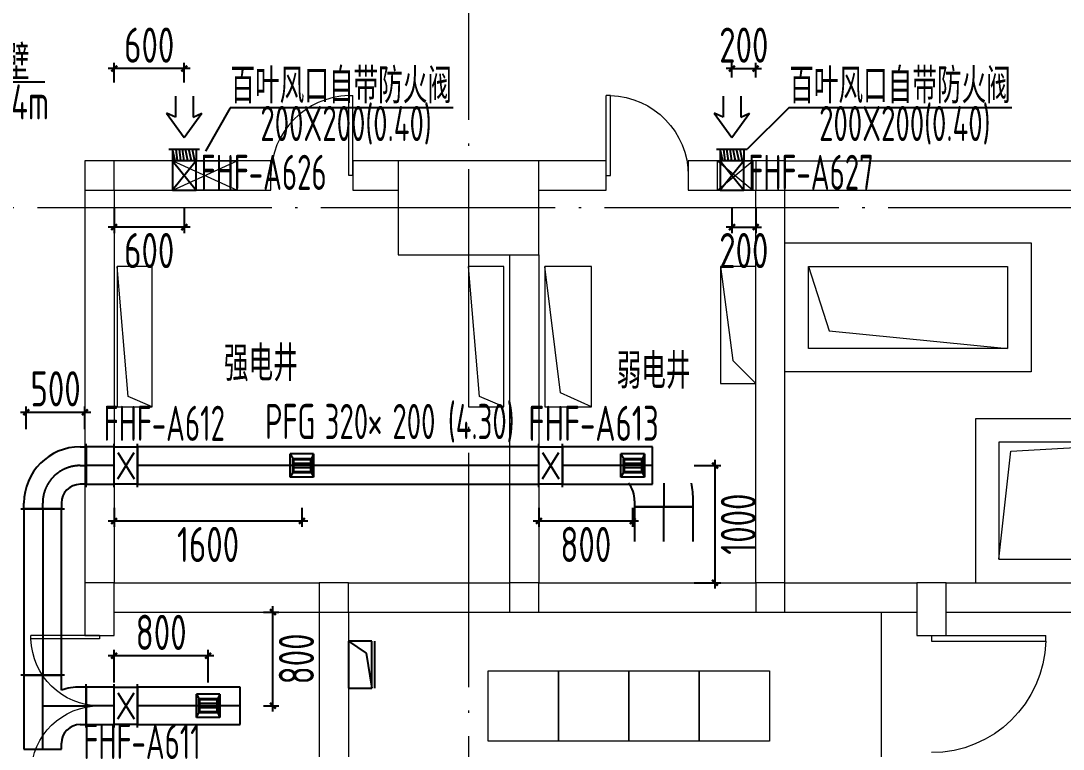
# Model space of a CAD drawing. Extents: x 13114849 to 13479250, y 160225 to 278773.
# Drawn here: x 13305076 to 13313971, y 190089 to 196305 of the extents above; entities that cross this region are included whole.
import ezdxf

# ---------------------------------------------------------------- set-up
doc = ezdxf.new("R2010")
doc.units = 0
doc.header["$LTSCALE"] = 1000
doc.header["$MEASUREMENT"] = 0
doc.linetypes.add('CENTER2', pattern=[28.575, 19.05, -3.175, 3.175, -3.175])
doc.linetypes.add('DOTE', pattern=[2.42, 2, -0.2, 0.02, -0.2])
doc.layers.add('000通信设备', color=5, linetype='Continuous', lineweight=50)
doc.layers.add('建筑底图', color=8, linetype='Continuous', lineweight=13)
for name, color, linetype in [('DUCT-X-P标注', 7, 'Continuous'), ('DUCT-X-P风口', 7, 'Continuous'), ('DUCT-X-S标注', 7, 'Continuous'), ('DUCT-X-S风口', 7, 'Continuous'), ('DUCT-X-YP中心线', 5, 'CENTER2'), ('DUCT-X-YP标注', 7, 'Continuous'), ('DUCT-X-YP法兰', 2, 'Continuous'), ('DUCT-X-YP管', 31, 'Continuous'), ('DUCT-X-YP管端线', 2, 'Continuous'), ('DUCT-X-YP阀门', 7, 'Continuous'), ('Hvac-Hide', 8, 'Continuous')]:
    doc.layers.add(name, color=color, linetype=linetype)
doc.styles.add('67', font='gbenor.shx', dxfattribs={"width": 0.7, "bigfont": 'hztxt.shx'})
doc.styles.add('C', font='HZTXT_E', dxfattribs={"width": 0.7, "bigfont": 'HZTXT'})
doc.styles.add('du', font='gbenor.shx', dxfattribs={"width": 0.8, "bigfont": 'hztxt.shx'})
doc.dimstyles.new('67', dxfattribs={"dimscale": 100, "dimtxt": 3, "dimasz": 0.5, "dimexe": 0.5, "dimexo": 2, "dimgap": 0.5, "dimtad": 2, "dimdec": 0, "dimrnd": 5, "dimzin": 0, "dimdsep": 46, "dimtxsty": 'du', "dimblk": 'ARCHTICK', "dimcen": 0, "dimdle": 0.5, "dimclrd": 256, "dimclre": 256, "dimclrt": 256, "dimazin": 0, "dimtfac": 1, "dimtdec": 0, "dimtix": 1, "dimtmove": 2, "dimatfit": 3, "dimfxl": 1, "dimtolj": 1, "dimtzin": 0, "dimlwd": -1, "dimlwe": -1, "dimarcsym": 0})

# ---------------------------------------------------------------- blocks, each defined once
blk = doc.blocks.new('$风口$00000149')
for p, q in [((408, 301.4), (199.6, 0)), ((372.5, 150), (408, 301.4)), ((0, -200.2), (0, 200.2)), ((0, 157.8), (100, 200.2)), ((100, 200.2), (0, 200.2)), ((100, 262), (100, -262)), ((0, 117.6), (100, 140)), ((552.1, 150), (372.5, 150)), ((0, 58.4), (100, 84.8)), ((0, 2.8), (100, 30.6)), ((199.6, 0), (408, -301.4)), ((0, -61.1), (100, -22.8)), ((0, -123.4), (100, -77.8)), ((100, -132.3), (0, -174)), ((552.1, -150), (372.5, -150)), ((372.5, -150), (408, -301.4)), ((100, -200.2), (0, -200.2))]:
    blk.add_line(p, q)
blk = doc.blocks.new('$风口$00000108')
for p, q in [((-250, 135), (-190, 75)), ((-250, -135), (-250, 135)), ((250, 135), (200, 75)), ((250, 135), (250, -135)), ((200, 25), (-190, 25)), ((-250, -135), (-190, -75)), ((200, -25), (-190, -25)), ((200, -75), (250, -135)), ((250, -135), (-250, -135))]:
    blk.add_line(p, q)
at = {"linetype": 'Continuous'}
blk.add_line((250, 135), (-250, 135), dxfattribs=at)
at = {"lineweight": 40}
for p, q in [((-190, 75), (200, 75)), ((-190, -75), (-190, 75)), ((200, 75), (200, -75)), ((-190, -75), (200, -75))]:
    blk.add_line(p, q, dxfattribs=at)
blk = doc.blocks.new('信号设备')
at = {"layer": '000通信设备', "color": 0, "lineweight": 18, "ltscale": 0.5}
for points in [[(12250782.7, 14212.1), (12251382.7, 14212.1), (12251382.7, 13612.1), (12250782.7, 13612.1)], [(12251382.7, 14212.1), (12251982.7, 14212.1), (12251982.7, 13612.1), (12251382.7, 13612.1)], [(12251982.7, 14212.1), (12252582.7, 14212.1), (12252582.7, 13612.1), (12251982.7, 13612.1)], [(12252582.7, 14212.1), (12253182.7, 14212.1), (12253182.7, 13612.1), (12252582.7, 13612.1)]]:
    blk.add_lwpolyline(points, close=True, dxfattribs=at)
blk = doc.blocks.new('_ArchTick')
at = {"color": 0, "linetype": 'ByBlock', "const_width": 0.4}
blk.add_lwpolyline([(-0.5, -0.5), (0.5, 0.5)], dxfattribs=at)
blk = doc.blocks.new('*D95')
at = {"layer": 'DUCT-X-P标注', "transparency": 16777216}
for p, q in [((13306521.1, 195898), (13305822.4, 195898)), ((13305872.4, 195778.8), (13305872.4, 195948)), ((13306471.1, 195777.9), (13306471.1, 195948))]:
    blk.add_line(p, q, dxfattribs=at)
at = {"layer": 'DUCT-X-P标注', "transparency": 16777216, "xscale": 50, "yscale": 50, "zscale": 50, "rotation": 180}
blk.add_blockref('_ArchTick', (13305872.4, 195898), dxfattribs=at)
at = {"layer": 'DUCT-X-P标注', "transparency": 16777216, "xscale": 50, "yscale": 50, "zscale": 50}
blk.add_blockref('_ArchTick', (13306471.1, 195898), dxfattribs=at)
at = {"layer": 'DUCT-X-P标注', "transparency": 16777216, "insert": (13306171.7, 196098), "char_height": 300, "attachment_point": 5, "style": 'du'}
blk.add_mtext('\\A1;600', dxfattribs=at)
blk = doc.blocks.new('*D94')
at = {"layer": 'DUCT-X-P标注', "transparency": 16777216}
for p, q in [((13311144.9, 195898), (13311094.9, 195898)), ((13311144.9, 195822), (13311144.9, 195948)), ((13311144.9, 195898), (13311347.4, 195898)), ((13311347.4, 195822), (13311347.4, 195948)), ((13311347.4, 195898), (13311397.4, 195898))]:
    blk.add_line(p, q, dxfattribs=at)
at = {"layer": 'DUCT-X-P标注', "transparency": 16777216, "xscale": 50, "yscale": 50, "zscale": 50}
blk.add_blockref('_ArchTick', (13311144.9, 195898), dxfattribs=at)
at = {"layer": 'DUCT-X-P标注', "transparency": 16777216, "xscale": 50, "yscale": 50, "zscale": 50, "rotation": 180}
blk.add_blockref('_ArchTick', (13311347.4, 195898), dxfattribs=at)
at = {"layer": 'DUCT-X-P标注', "transparency": 16777216, "insert": (13311246.1, 196098), "char_height": 300, "attachment_point": 5, "style": 'du'}
blk.add_mtext('\\A1;200', dxfattribs=at)
blk = doc.blocks.new('*D92')
at = {"layer": 'DUCT-X-P标注', "transparency": 16777216}
for p, q in [((13311144.9, 194709.5), (13311144.9, 194494.5)), ((13311347.4, 194709.5), (13311347.4, 194494.5)), ((13311144.9, 194544.5), (13311094.9, 194544.5)), ((13311144.9, 194544.5), (13311347.4, 194544.5)), ((13311347.4, 194544.5), (13311397.4, 194544.5))]:
    blk.add_line(p, q, dxfattribs=at)
at = {"layer": 'DUCT-X-P标注', "transparency": 16777216, "xscale": 50, "yscale": 50, "zscale": 50}
blk.add_blockref('_ArchTick', (13311144.9, 194544.5), dxfattribs=at)
at = {"layer": 'DUCT-X-P标注', "transparency": 16777216, "xscale": 50, "yscale": 50, "zscale": 50, "rotation": 180}
blk.add_blockref('_ArchTick', (13311347.4, 194544.5), dxfattribs=at)
at = {"layer": 'DUCT-X-P标注', "transparency": 16777216, "insert": (13311246.1, 194344.5), "char_height": 300, "attachment_point": 5, "style": 'du'}
blk.add_mtext('\\A1;200', dxfattribs=at)
blk = doc.blocks.new('*D91')
at = {"layer": 'DUCT-X-P标注', "transparency": 16777216}
for p, q in [((13305872.4, 194709.5), (13305872.4, 194494.5)), ((13306471.1, 194707.8), (13306471.1, 194494.5)), ((13306521.1, 194544.5), (13305822.4, 194544.5))]:
    blk.add_line(p, q, dxfattribs=at)
at = {"layer": 'DUCT-X-P标注', "transparency": 16777216, "xscale": 50, "yscale": 50, "zscale": 50, "rotation": 180}
blk.add_blockref('_ArchTick', (13305872.4, 194544.5), dxfattribs=at)
at = {"layer": 'DUCT-X-P标注', "transparency": 16777216, "xscale": 50, "yscale": 50, "zscale": 50}
blk.add_blockref('_ArchTick', (13306471.1, 194544.5), dxfattribs=at)
at = {"layer": 'DUCT-X-P标注', "transparency": 16777216, "insert": (13306171.7, 194344.5), "char_height": 300, "attachment_point": 5, "style": 'du'}
blk.add_mtext('\\A1;600', dxfattribs=at)
blk = doc.blocks.new('*D84')
at = {"layer": 'DUCT-X-P标注', "transparency": 16777216}
for p, q in [((13305872.4, 190659.2), (13305872.4, 190935.7)), ((13306674.4, 190659.2), (13306674.4, 190935.7)), ((13306724.4, 190885.7), (13305822.4, 190885.7))]:
    blk.add_line(p, q, dxfattribs=at)
at = {"layer": 'DUCT-X-P标注', "transparency": 16777216, "xscale": 50, "yscale": 50, "zscale": 50, "rotation": 180}
blk.add_blockref('_ArchTick', (13305872.4, 190885.7), dxfattribs=at)
at = {"layer": 'DUCT-X-P标注', "transparency": 16777216, "xscale": 50, "yscale": 50, "zscale": 50}
blk.add_blockref('_ArchTick', (13306674.4, 190885.7), dxfattribs=at)
at = {"layer": 'DUCT-X-P标注', "transparency": 16777216, "insert": (13306273.4, 191085.7), "char_height": 300, "attachment_point": 5, "style": 'du'}
blk.add_mtext('\\A1;800', dxfattribs=at)
blk = doc.blocks.new('*D83')
at = {"layer": 'DUCT-X-P标注', "transparency": 16777216}
for p, q in [((13307147.4, 191259.5), (13307278, 191259.5)), ((13307228, 190409.2), (13307228, 191309.5)), ((13307147.4, 190459.2), (13307278, 190459.2))]:
    blk.add_line(p, q, dxfattribs=at)
at = {"layer": 'DUCT-X-P标注', "transparency": 16777216, "xscale": 50, "yscale": 50, "zscale": 50}
for p, rotation in [((13307228, 191259.5), 90), ((13307228, 190459.2), 270)]:
    blk.add_blockref('_ArchTick', p, dxfattribs=dict(at, rotation=rotation))
at = {"layer": 'DUCT-X-P标注', "transparency": 16777216, "insert": (13307428, 190859.4), "char_height": 300, "attachment_point": 5, "rotation": 90, "style": 'du'}
blk.add_mtext('\\A1;800', dxfattribs=at)
blk = doc.blocks.new('*D82')
at = {"layer": 'DUCT-X-P标注', "transparency": 16777216}
for p, q in [((13305072.4, 192964.6), (13305672.4, 192964.6)), ((13305122.4, 192819.5), (13305122.4, 193014.6)), ((13305622.4, 192819.5), (13305622.4, 193014.6))]:
    blk.add_line(p, q, dxfattribs=at)
at = {"layer": 'DUCT-X-P标注', "transparency": 16777216, "xscale": 50, "yscale": 50, "zscale": 50, "rotation": 180}
blk.add_blockref('_ArchTick', (13305122.4, 192964.6), dxfattribs=at)
at = {"layer": 'DUCT-X-P标注', "transparency": 16777216, "xscale": 50, "yscale": 50, "zscale": 50}
blk.add_blockref('_ArchTick', (13305622.4, 192964.6), dxfattribs=at)
at = {"layer": 'DUCT-X-P标注', "transparency": 16777216, "insert": (13305372.4, 193164.6), "char_height": 300, "attachment_point": 5, "style": 'du'}
blk.add_mtext('\\A1;500', dxfattribs=at)
blk = doc.blocks.new('*D81')
at = {"layer": 'DUCT-X-P标注', "transparency": 16777216}
for p, q in [((13305872.4, 192149.5), (13305872.4, 191986.2)), ((13307474.9, 192149.5), (13307474.9, 191986.2)), ((13307524.9, 192036.2), (13305822.4, 192036.2))]:
    blk.add_line(p, q, dxfattribs=at)
at = {"layer": 'DUCT-X-P标注', "transparency": 16777216, "xscale": 50, "yscale": 50, "zscale": 50, "rotation": 180}
blk.add_blockref('_ArchTick', (13305872.4, 192036.2), dxfattribs=at)
at = {"layer": 'DUCT-X-P标注', "transparency": 16777216, "xscale": 50, "yscale": 50, "zscale": 50}
blk.add_blockref('_ArchTick', (13307474.9, 192036.2), dxfattribs=at)
at = {"layer": 'DUCT-X-P标注', "transparency": 16777216, "insert": (13306673.6, 191836.2), "char_height": 300, "attachment_point": 5, "style": 'du'}
blk.add_mtext('\\A1;1600', dxfattribs=at)
blk = doc.blocks.new('*D80')
at = {"layer": 'DUCT-X-P标注', "transparency": 16777216}
for p, q in [((13309497.4, 192149.5), (13309497.4, 191986.2)), ((13310297.4, 192149.5), (13310297.4, 191986.2)), ((13310347.4, 192036.2), (13309447.4, 192036.2))]:
    blk.add_line(p, q, dxfattribs=at)
at = {"layer": 'DUCT-X-P标注', "transparency": 16777216, "xscale": 50, "yscale": 50, "zscale": 50, "rotation": 180}
blk.add_blockref('_ArchTick', (13309497.4, 192036.2), dxfattribs=at)
at = {"layer": 'DUCT-X-P标注', "transparency": 16777216, "xscale": 50, "yscale": 50, "zscale": 50}
blk.add_blockref('_ArchTick', (13310297.4, 192036.2), dxfattribs=at)
at = {"layer": 'DUCT-X-P标注', "transparency": 16777216, "insert": (13309897.4, 191836.2), "char_height": 300, "attachment_point": 5, "style": 'du'}
blk.add_mtext('\\A1;800', dxfattribs=at)
blk = doc.blocks.new('*D79')
at = {"layer": 'DUCT-X-P标注', "transparency": 16777216}
for p, q in [((13310822.4, 192509.5), (13311049.7, 192509.5)), ((13310999.7, 192559.5), (13310999.7, 191459.5)), ((13310822.4, 191509.5), (13311049.7, 191509.5))]:
    blk.add_line(p, q, dxfattribs=at)
at = {"layer": 'DUCT-X-P标注', "transparency": 16777216, "xscale": 50, "yscale": 50, "zscale": 50}
for p, rotation in [((13310999.7, 192509.5), 90), ((13310999.7, 191509.5), 270)]:
    blk.add_blockref('_ArchTick', p, dxfattribs=dict(at, rotation=rotation))
at = {"layer": 'DUCT-X-P标注', "transparency": 16777216, "insert": (13311199.7, 192009.5), "char_height": 300, "attachment_point": 5, "rotation": 90, "style": 'du'}
blk.add_mtext('\\A1;1000', dxfattribs=at)
blk = doc.blocks.new('_FZH')
blk.add_lwpolyline([(-0.5, -0.5), (0.5, -0.5), (0.5, 0.5), (-0.5, 0.5)], close=True)
blk = doc.blocks.new('$DorLib2D$00000002')
for p, q in [((-0.5, 0), (-0.5, 0.4875)), ((-0.475, 0.4875), (-0.5, 0.4875)), ((-0.475, 0), (-0.475, 0.4875)), ((0.475, 0), (0.475, 0.4875)), ((0.475, 0.4875), (0.5, 0.4875)), ((0.5, 0), (0.5, 0.4875)), ((-0.5, 0), (-0.475, 0)), ((0.5, 0), (0.475, 0))]:
    blk.add_line(p, q)
at = {"lineweight": 13}
for centre, start, end in [((-0.4875, 0), 0, 88.53072), ((0.4875, 0), 91.46928, 180)]:
    blk.add_arc(centre, 0.4875, start, end, dxfattribs=at)
blk = doc.blocks.new('$DorLib2D$00000001')
for p, q in [((0.45, 0.975), (0.5, 0.975)), ((0.45, 0), (0.45, 0.975)), ((0.5, 0), (0.5, 0.975)), ((0.5, 0), (0.45, 0))]:
    blk.add_line(p, q)
at = {"lineweight": 13}
blk.add_arc((0.475, 0), 0.975, 91.46928, 180, dxfattribs=at)

msp = doc.modelspace()

# ---------------------------------------------------------------- linework, layer by layer
at = {"layer": 'DUCT-X-P标注'}
for p, q in [((13306862.2, 195563.7), (13306651.2, 195194.2)), ((13308765.8, 195563.7), (13306862.2, 195563.7)), ((13311631, 195563.7), (13311275.9, 195209.5, 3500)), ((13313534.5, 195563.7), (13311631, 195563.7))]:
    msp.add_line(p, q, dxfattribs=at)
at = {"layer": 'DUCT-X-S标注'}
msp.add_lwpolyline([(13305282.1, 195781.6), (13304133.8, 195781.6), (13303693.9, 196445.9)], dxfattribs=at)
at = {"layer": 'DUCT-X-S风口'}
for points in [[(13306571.2, 195109.5), (13306371, 194859.5)], [(13306371, 195109.5), (13306571.2, 194859.5)], [(13311245, 195109.5), (13311044.8, 194859.5)], [(13311044.8, 195109.5), (13311245, 194859.5)]]:
    msp.add_lwpolyline(points, dxfattribs=at)
for points in [[(13306571.2, 195109.5), (13306371, 195109.5), (13306371, 194859.5), (13306571.2, 194859.5)], [(13311245, 195109.5), (13311044.8, 195109.5), (13311044.8, 194859.5), (13311245, 194859.5)]]:
    msp.add_lwpolyline(points, close=True, dxfattribs=at)
at = {"layer": 'DUCT-X-YP中心线'}
for p, q in [((13305582.4, 192509.5), (13305632.4, 192509.5)), ((13305872.4, 192509.5), (13305632.6, 192509.5)), ((13309497.4, 192509.5), (13306072.8, 192509.5)), ((13310466, 192509.5), (13309697.8, 192509.5)), ((13305262.4, 192139.5), (13305262.4, 192189.5)), ((13305262.4, 192139.3), (13305262.4, 190719.4)), ((13305262.4, 190459.2), (13305262.4, 190719.2)), ((13305262.4, 190459.2), (13305632.4, 190459.2)), ((13305262.4, 190089.2), (13305262.4, 190459.2)), ((13305872.4, 190459.2), (13305632.6, 190459.2)), ((13306947.4, 190459.2), (13306072.8, 190459.2))]:
    msp.add_line(p, q, dxfattribs=at)
msp.add_arc((13305582.4, 192189.5), 320, 90, 180, dxfattribs=at)
at = {"layer": 'DUCT-X-YP法兰'}
for p, q in [((13305632.5, 192324.5), (13305632.5, 192694.5)), ((13305872.5, 192324.5), (13305872.5, 192694.5)), ((13306072.7, 192324.5), (13306072.7, 192694.5)), ((13309497.5, 192324.5), (13309497.5, 192694.5)), ((13309697.7, 192324.5), (13309697.7, 192694.5)), ((13305077.4, 192139.4), (13305447.4, 192139.4)), ((13305447.4, 190719.3), (13305077.4, 190719.3)), ((13305632.5, 190274.2), (13305632.5, 190644.2)), ((13305872.5, 190274.2), (13305872.5, 190644.2)), ((13306072.7, 190274.2), (13306072.7, 190644.2))]:
    msp.add_line(p, q, dxfattribs=at)
at = {"layer": 'DUCT-X-YP管'}
for p, q in [((13305582.4, 192669.5), (13305632.4, 192669.5)), ((13305632.6, 192669.5), (13305632.6, 192349.5)), ((13305872.4, 192669.5), (13305632.6, 192669.5)), ((13305872.4, 192349.5), (13305872.4, 192669.5)), ((13305872.6, 192669.5), (13306072.6, 192669.5)), ((13306072.8, 192669.5), (13306072.8, 192349.5)), ((13309497.4, 192669.5), (13306072.8, 192669.5)), ((13309497.4, 192349.5), (13309497.4, 192669.5)), ((13309497.6, 192669.5), (13309697.6, 192669.5)), ((13309697.8, 192669.5), (13309697.8, 192349.5)), ((13310466, 192669.5), (13309697.8, 192669.5)), ((13310466, 192349.5), (13310466, 192669.5)), ((13305632.4, 192349.5), (13305582.4, 192349.5)), ((13305632.6, 192349.5), (13305872.4, 192349.5)), ((13306072.6, 192349.5), (13305872.6, 192349.5)), ((13306072.8, 192349.5), (13309497.4, 192349.5)), ((13309697.6, 192349.5), (13309497.6, 192349.5)), ((13309697.8, 192349.5), (13310466, 192349.5)), ((13305102.4, 192139.5), (13305102.4, 192189.5)), ((13305422.4, 192139.3), (13305102.4, 192139.3)), ((13305102.4, 192139.3), (13305102.4, 190719.4)), ((13305422.4, 192189.5), (13305422.4, 192139.5)), ((13305422.4, 190719.4), (13305422.4, 192139.3)), ((13305102.4, 190719.4), (13305422.4, 190719.4)), ((13305102.4, 190719.2), (13305102.4, 190139.2)), ((13305422.4, 190591.8), (13305422.4, 190719.2)), ((13305632.4, 190619.2), (13305582.4, 190619.2)), ((13305632.6, 190619.2), (13305632.6, 190299.2)), ((13305872.4, 190619.2), (13305632.6, 190619.2)), ((13305872.4, 190299.2), (13305872.4, 190619.2)), ((13305872.6, 190619.2), (13306072.6, 190619.2)), ((13306072.8, 190619.2), (13306072.8, 190299.2)), ((13306947.4, 190619.2), (13306072.8, 190619.2)), ((13306947.4, 190299.2), (13306947.4, 190619.2)), ((13305582.4, 190299.2), (13305632.4, 190299.2)), ((13305632.6, 190299.2), (13305872.4, 190299.2)), ((13306072.6, 190299.2), (13305872.6, 190299.2)), ((13306072.8, 190299.2), (13306947.4, 190299.2)), ((13305102.4, 190139.2), (13305102.4, 190089.2)), ((13305422.4, 190089.2), (13305422.4, 190139.2))]:
    msp.add_line(p, q, dxfattribs=at)
for centre, radius, end in [((13305582.4, 192189.5), 480, 180), ((13305582.4, 192189.5), 160, 180), ((13305582.4, 190139.2), 480, 109.47122), ((13305582.4, 190139.2), 160, 180)]:
    msp.add_arc(centre, radius, 90, end, dxfattribs=at)
at = {"layer": 'DUCT-X-YP管端线'}
for p, q in [((13305632.4, 192669.5), (13305632.4, 192349.5)), ((13305872.6, 192349.5), (13305872.6, 192669.5)), ((13306072.6, 192349.5), (13306072.6, 192669.5)), ((13309497.6, 192349.5), (13309497.6, 192669.5)), ((13309697.6, 192349.5), (13309697.6, 192669.5)), ((13305102.4, 192139.5), (13305422.4, 192139.5)), ((13305422.4, 190719.2), (13305102.4, 190719.2)), ((13305632.4, 190299.2), (13305632.4, 190619.2)), ((13305872.6, 190299.2), (13305872.6, 190619.2)), ((13306072.6, 190299.2), (13306072.6, 190619.2)), ((13305102.4, 190089.2), (13305422.4, 190089.2))]:
    msp.add_line(p, q, dxfattribs=at)
at = {"layer": 'DUCT-X-YP阀门'}
for p, q in [((13305902.5, 192621.5), (13306042.6, 192397.5)), ((13305902.6, 192397.5), (13306042.6, 192621.5)), ((13309527.5, 192621.5), (13309667.6, 192397.5)), ((13309527.6, 192397.5), (13309667.6, 192621.5)), ((13305902.5, 190571.2), (13306042.6, 190347.3)), ((13305902.6, 190347.2), (13306042.6, 190571.2))]:
    msp.add_line(p, q, dxfattribs=at)
at = {"layer": 'Hvac-Hide'}
for p, q in [((13310564.1, 192360.5), (13310564.1, 192158.2)), ((13310314.1, 192208.2), (13310314.1, 192158.2)), ((13310314.1, 192158.2), (13310814.1, 192158.2)), ((13310314.1, 192158), (13310314.1, 191860.5)), ((13310814.1, 192158), (13310314.1, 192158)), ((13310564.1, 191860.5), (13310564.1, 192158)), ((13310814.1, 192158.2), (13310814.1, 192208.2)), ((13310814.1, 191860.5), (13310814.1, 192158)), ((13307872.4, 191009.5), (13308022.4, 190909.5)), ((13308072.4, 191009.5), (13307872.4, 191009.5)), ((13307872.4, 191009.5), (13307872.4, 190609.5)), ((13308072.4, 190609.5), (13308072.4, 191009.5)), ((13308097.4, 190609.5), (13308097.4, 191009.5)), ((13308022.4, 190909.5), (13308072.4, 190609.5)), ((13307872.4, 190609.5), (13308072.4, 190609.5))]:
    msp.add_line(p, q, dxfattribs=at)
for radius, start, end in [(250, 360, 37.53146), (750, 0, 11.71629)]:
    msp.add_arc((13310064.1, 192208.2), radius, start, end, dxfattribs=at)
at = {"layer": '建筑底图', "linetype": 'DOTE'}
msp.add_line((13308897.4, 209559.5), (13308897.4, 180083), dxfattribs=at)
at = {"layer": '建筑底图'}
for p, q in [((13307209.9, 195109.5), (13305872.4, 195109.5)), ((13307209.9, 194859.5), (13307209.9, 195109.5)), ((13307909.9, 195109.5), (13307909.9, 194859.5)), ((13308297.4, 195109.5), (13307909.9, 195109.5)), ((13310072.4, 195109.5), (13309497.4, 195109.5)), ((13310072.4, 194859.5), (13310072.4, 195109.5)), ((13310772.4, 195109.5), (13310772.4, 194859.5)), ((13311347.4, 195109.5), (13310772.4, 195109.5)), ((13305622.4, 194859.5), (13305622.4, 191509.5)), ((13305872.4, 194859.5), (13307209.9, 194859.5)), ((13305872.4, 194859.5), (13305872.4, 191509.5)), ((13307909.9, 194859.5), (13308297.4, 194859.5)), ((13309497.4, 194859.5), (13310072.4, 194859.5)), ((13310772.4, 194859.5), (13311347.4, 194859.5)), ((13311347.4, 191509.5), (13311347.4, 194859.5)), ((13311597.4, 191509.5), (13311597.4, 194859.5)), ((13309247.4, 194309.5), (13309247.4, 191509.5)), ((13309497.4, 194309.5), (13309497.4, 191509.5)), ((13311047.4, 194209.5), (13311153.3, 193406.5)), ((13311153.3, 193406.5), (13311347.4, 193209.5)), ((13305872.4, 191509.5), (13307622.4, 191509.5)), ((13307872.4, 191509.5), (13309247.4, 191509.5)), ((13309497.4, 191509.5), (13311347.4, 191509.5)), ((13311597.4, 191509.5), (13312722.4, 191509.5)), ((13305872.4, 191259.5), (13307622.4, 191259.5)), ((13307622.4, 191259.5), (13307622.4, 187159.5)), ((13307872.4, 191259.5), (13309247.4, 191259.5)), ((13307872.4, 191259.5), (13307872.4, 187159.5)), ((13309497.4, 191259.5), (13311347.4, 191259.5)), ((13311597.4, 191259.5), (13312722.4, 191259.5)), ((13312422.4, 191259.5), (13312722.4, 191259.5)), ((13312422.4, 189759.5), (13312422.4, 191259.5))]:
    msp.add_line(p, q, dxfattribs=at)
at = {"layer": '建筑底图', "color": 8}
for p, q in [((13311597.4, 195109.5), (13315647.4, 195109.5)), ((13311597.4, 194859.5), (13315647.4, 194859.5)), ((13312972.4, 191509.5), (13317197.4, 191509.5)), ((13312972.4, 191259.5), (13317197.4, 191259.5))]:
    msp.add_line(p, q, dxfattribs=at)
at = {"layer": '建筑底图', "color": 8, "linetype": 'DOTE'}
msp.add_line((13474197.4, 194709.5), (13119297.4, 194709.5), dxfattribs=at)
at = {"layer": '建筑底图'}
for points in [[(13306372.4, 194859.5), (13306922.4, 195109.5)], [(13306372.4, 195109.5), (13306922.4, 194859.5)], [(13311022.4, 194859.5), (13311322.4, 195109.5)], [(13311022.4, 195109.5), (13311322.4, 194859.5)], [(13305897.4, 193009.5), (13306197.4, 193009.5), (13306197.4, 194209.5), (13305897.4, 194209.5), (13305897.4, 193009.5)], [(13305897.4, 194209.5), (13305897.4, 193009.5), (13306197.4, 193009.5), (13305991.6, 193100.1), (13305897.4, 194209.5)], [(13308897.4, 194209.5), (13308897.4, 193009.5), (13309197.4, 193009.5), (13308991.6, 193100.1), (13308897.4, 194209.5)], [(13308897.4, 193009.5), (13309197.4, 193009.5), (13309197.4, 194209.5), (13308897.4, 194209.5), (13308897.4, 193009.5)], [(13309547.4, 194209.5), (13309547.4, 193009.5), (13309947.4, 193009.5), (13309682.3, 193129), (13309547.4, 194209.5)]]:
    msp.add_lwpolyline(points, dxfattribs=at)
for points in [[(13306372.4, 194859.5), (13306372.4, 195109.5), (13306922.4, 195109.5), (13306922.4, 194859.5)], [(13311022.4, 194859.5), (13311022.4, 195109.5), (13311322.4, 195109.5), (13311322.4, 194859.5)], [(13309947.4, 194209.5), (13309547.4, 194209.5), (13309547.4, 193009.5), (13309947.4, 193009.5)], [(13311347.4, 194209.5), (13311047.4, 194209.5), (13311047.4, 193209.5), (13311347.4, 193209.5)]]:
    msp.add_lwpolyline(points, close=True, dxfattribs=at)
at = {"layer": '建筑底图', "color": 8, "ltscale": 3}
for points in [[(13311597.4, 194409.5), (13313697.4, 194409.5), (13313697.4, 193309.5), (13311597.4, 193309.5)], [(13313221.9, 192909.5), (13313221.9, 191509.5), (13315071.9, 191509.5), (13315071.9, 192909.5)]]:
    msp.add_lwpolyline(points, close=True, dxfattribs=at)
at = {"layer": '建筑底图', "color": 8}
msp.add_lwpolyline([(13311797.4, 194209.5), (13311973.7, 193660.2), (13313497.4, 193509.5)], dxfattribs=at)
for points in [[(13311797.4, 194209.5), (13313497.4, 194209.5), (13313497.4, 193509.5), (13311797.4, 193509.5)], [(13313421.9, 191709.5), (13313523.8, 192633), (13314871.9, 192709.5), (13313421.9, 192709.5)], [(13313421.9, 192709.5), (13313421.9, 191709.5), (13314871.9, 191709.5), (13314871.9, 192709.5)]]:
    msp.add_lwpolyline(points, close=True, dxfattribs=at)

# ---------------------------------------------------------------- block references
at = {"layer": 'DUCT-X-P风口', "xscale": 0.4, "yscale": 0.7407407407407408}
for p in [(13307474.9, 192509.5, 3960), (13310297.4, 192509.5, 3960), (13306674.4, 190459.2, 3960)]:
    msp.add_blockref('$风口$00000108', p, dxfattribs=at)
at = {"layer": 'DUCT-X-S风口', "yscale": 0.5, "rotation": 90}
for p in [(13306471.1, 195109.5, 3500), (13311144.9, 195109.5, 3500)]:
    msp.add_blockref('$风口$00000149', p, dxfattribs=at)
at = {"layer": '建筑底图'}
msp.add_blockref('信号设备', (1058281.3, 176544.5), dxfattribs=at)
for name, p, xscale, yscale, zscale, rotation in [('$DorLib2D$00000001', (13307559.9, 194984.5), 700, 700, 700, 359.9999999999853), ('$DorLib2D$00000001', (13310422.4, 194984.5), -700, 700, -700, 359.9999999999873), ('_FZH', (13305747.4, 194984.5), 250.0000000699656, 250.0000000699656, 250.0000000699656, 270), ('_FZH', (13308897.4, 194709.5), 800, 1200, 1200, 270), ('_FZH', (13311472.4, 194984.5), 249.9999999535503, 249.9999999535503, 249.9999999535503, 270), ('_FZH', (13305747.4, 191284.5), 450.0000002012821, 250, 250, 270.0000000519379), ('_FZH', (13307747.4, 191384.5), 250, 250, 250, 270), ('_FZH', (13309372.4, 191384.5), 250.0000002150773, 250.0000002150773, 250.0000002150773, 270), ('_FZH', (13311472.4, 191384.5), 250, 250, 250, 270), ('_FZH', (13312847.4, 191284.5), 449.9999998986605, 249.9999979846179, 249.9999979846179, 270.0000000886976), ('$DorLib2D$00000002', (13305747.4, 190459.5), 1200, -1200, 1200, 270)]:
    msp.add_blockref(name, p, dxfattribs=dict(at, xscale=xscale, yscale=yscale, zscale=zscale, rotation=rotation))
at = {"layer": '建筑底图', "color": 8, "xscale": -1000, "yscale": 1000, "zscale": -1000, "rotation": 269.999999421274}
msp.add_blockref('$DorLib2D$00000001', (13312847.4, 190559.5), dxfattribs=at)

# ---------------------------------------------------------------- texts
at = {"layer": 'DUCT-X-P标注'}
for s, style, width, p in [('百叶风口自带防火阀', 'du', 0.7, (13306865.2, 195601.3)), ('百叶风口自带防火阀', 'du', 0.7, (13311633.9, 195601.3)), ('200X200(0.40)', 'du', 0.7, (13307120.3, 195278.9)), ('200X200(0.40)', 'du', 0.7, (13311889, 195278.9)), ('FHF-A626', 'du', 0.7, (13306610.1, 194862)), ('FHF-A627', 'du', 0.7, (13311283.9, 194862)), ('FHF-A612', 'du', 0.7, (13305782.3, 192720.2, 6435)), ('FHF-A613', '67', 0.75, (13309407.4, 192720.2, 6435)), ('FHF-A611', 'du', 0.7, (13305609.1, 190004.7, 2035))]:
    msp.add_text(s, height=300, dxfattribs=dict(at, style=style, width=width)).set_placement(p)
at = {"layer": 'DUCT-X-S标注', "style": '67', "width": 0.75}
for s, p in [('挡烟垂壁', (13304250.5, 195797.5, 1185)), ('底标高3.4m', (13304125.8, 195462.7, 2370))]:
    msp.add_text(s, height=300, dxfattribs=at).set_placement(p)
at = {"layer": 'DUCT-X-YP标注', "color": 7, "style": '67', "width": 0.7}
for s, p in [('PFG', (13307161.1, 192735.5, 4400)), ('320', (13307669.4, 192735.5, 4400)), ('200', (13308246.9, 192735.5, 4400)), ('(4.30)', (13308720.2, 192735.5, 4400)), ('×', (13308036.9, 192735.5, 4400))]:
    msp.add_text(s, height=300, dxfattribs=at).set_placement(p)
at = {"layer": '建筑底图', "style": 'C', "width": 0.7}
for s, p in [('强电井', (13306809.1, 193230.6)), ('弱电井', (13310160.7, 193166.6))]:
    msp.add_text(s, height=300, dxfattribs=at).set_placement(p)

# ---------------------------------------------------------------- dimensions: what is measured, and where the dimension line sits
at = {"layer": 'DUCT-X-P标注'}
for base, p1, p2, picture, middle in [((13305872.4, 195898), (13306471.1, 195577.9), (13305872.4, 195578.8), '*D95', (13306171.7, 196098)), ((13311347.3662043, 195898.0469829), (13311144.8662044, 195621.9840561), (13311347.3662043, 195621.9840561), '*D94', (13311246.1162043, 196098.0469829)), ((13305872.4, 194544.5), (13306471.1, 194907.8), (13305872.4, 194909.5), '*D91', (13306171.7, 194344.5)), ((13311347.3662043, 194544.5008002), (13311144.8662044, 194909.5146855), (13311347.3662043, 194909.5146855), '*D92', (13311246.1162043, 194344.5008002)), ((13305622.4, 192964.6), (13305122.4, 192619.5), (13305622.4, 192619.5), '*D82', (13305372.4, 193164.6)), ((13305872.3673, 192036.2092), (13307474.8668, 192349.5147, 4400), (13305872.3673, 192349.5147, 4400), '*D81', (13306673.617, 191836.2092)), ((13309497.4, 192036.2), (13310297.4, 192349.5, 4400), (13309497.4, 192349.5, 4400), '*D80', (13309897.4, 191836.2)), ((13305872.4, 190885.7), (13306674.4, 190459.2, 3960), (13305872.4, 190459.2, 3900), '*D84', (13306273.4, 191085.7))]:
    dim = msp.add_linear_dim(base=base, p1=p1, p2=p2, dimstyle='67', dxfattribs=at)
    dim.commit()
    dim.dimension.update_dxf_attribs({"geometry": picture, "text_midpoint": middle})
for base, p1, p2, picture, middle in [((13310999.7, 191509.5), (13310622.4, 192509.5, 3900), (13310622.4, 191509.5), '*D79', (13311199.7, 192009.5)), ((13307228, 191259.5), (13306947.4, 190459.2, 3900), (13306947.4, 191259.5), '*D83', (13307428, 190859.4))]:
    dim = msp.add_linear_dim(base=base, p1=p1, p2=p2, angle=90, dimstyle='67', dxfattribs=at)
    dim.commit()
    dim.dimension.update_dxf_attribs({"geometry": picture, "text_midpoint": middle})

doc.saveas('drawing.dxf')
